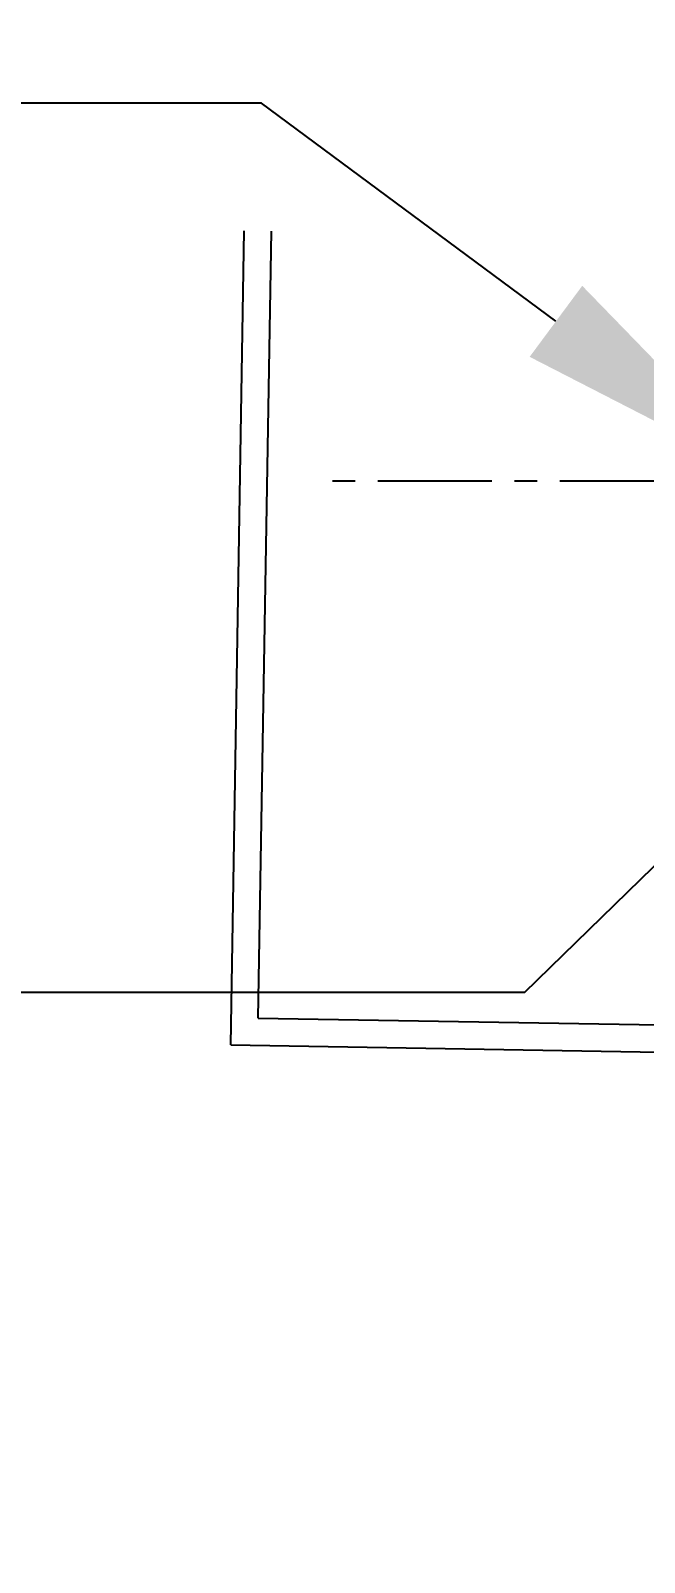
# Model space of a CAD drawing. Header units: millimetres. Extents: x -37020 to 35906, y -101 to 52234.
# Drawn here: x 49.96 to 54.49, y 299.31 to 310.59 of the extents above; entities that cross this region are included whole.
import ezdxf
from ezdxf import colors
from ezdxf.entities.mleader import LeaderData, LeaderLine
from ezdxf.math import Vec2, Vec3

# ---------------------------------------------------------------- set-up
doc = ezdxf.new("R2010")
doc.units = ezdxf.units.MM
doc.linetypes.add('CENTER', pattern=[50.8, 31.75, -6.35, 6.35, -6.35])
for name, color, linetype in [('Cotas IGN', 3, 'Continuous'), ('GE-Background', 252, 'Continuous'), ('GE-Cotas', 1, 'Continuous')]:
    doc.layers.add(name, color=color, linetype=linetype)
doc.styles.add('Romans', font='romans.shx', dxfattribs={"width": 0.8})
doc.styles.get("Standard").update_dxf_attribs({"font": 'arial.ttf'})

# ---------------------------------------------------------------- blocks, each defined once
blk = doc.blocks.new('COORDENADAS 4.4')
at = {"layer": 'GE-Cotas', "linetype": 'CENTER', "ltscale": 0.04}
blk.add_line((5, 0), (-5, 0), dxfattribs=at)
at = {"layer": 'GE-Cotas', "color": 3, "ltscale": 4, "style": 'Romans', "width": 0.8}
for tag, p in [('COORDENADASX', (-19.404, 8.02)), ('COORDENADASY', (-19.404, 5.518))]:
    blk.add_attdef(tag, p, '', height=2, dxfattribs=at)
at = {"layer": 'GE-Cotas', "color": 2, "ltscale": 4}
ml = blk.add_multileader_mtext('Standard', dxfattribs=at)
ml.set_content('', color=2)
ml.set_leader_properties()
ml.build(insert=Vec2(0, 0))
ml.multileader.update_dxf_attribs({"text_right_attachment_type": 6, "dogleg_length": 0.36, "arrow_head_size": 3})
ctx = ml.context
ctx.base_point, ctx.arrow_head_size = Vec3(-20.826, 7.02), 3
ctx.right_attachment, ctx.text_align_type = 6, 2
notes = []
notes.append((ctx, [(0, (1, 1, 0), (-5.7, 4.22), (-1, 0), 11.126, [(0, [(0, 0)], 0, [])])]))
ctx.mtext.insert, ctx.mtext.alignment, ctx.mtext.flow_direction = Vec3(-18.826, 9.02), 3, 5
for ctx, leaders in notes:
    for number, flags, end, landing, length, lines in leaders:
        leader = LeaderData()
        leader.index, (leader.has_last_leader_line, leader.has_dogleg_vector, leader.attachment_direction) = number, flags
        leader.last_leader_point, leader.dogleg_vector, leader.dogleg_length = Vec3(end), Vec3(landing), length
        for number, points, colour, breaks in lines:
            line = LeaderLine()
            line.index, line.vertices, line.color, line.breaks = number, Vec3.list(points), colors.encode_raw_color(colour), breaks
            leader.lines.append(line)
        ctx.leaders.append(leader)

msp = doc.modelspace()

# ---------------------------------------------------------------- linework, layer by layer
at = {"layer": 'Cotas IGN', "color": 2}
for q in [(57.4127, 307.2183), (44.696, 303.5053)]:
    msp.add_line((53.6012, 303.5053), q, dxfattribs=at)
at = {"layer": 'GE-Background'}
for p, q in [((51.4375, 303.1183), (51.5369, 309.1174)), ((51.6408, 303.3149), (51.7369, 309.1141)), ((51.6408, 303.3149), (281.3192, 299.5065)), ((51.4375, 303.1183), (281.3159, 299.3065))]:
    msp.add_line(p, q, dxfattribs=at)

# ---------------------------------------------------------------- block references
at = {"ltscale": 0.1, "xscale": 0.6600000000000001, "yscale": 0.6600000000000001, "zscale": 0.6600000000000001}
msp.add_blockref('COORDENADAS 4.4', (55.4255, 307.2716), dxfattribs=at)

doc.saveas('drawing.dxf')
